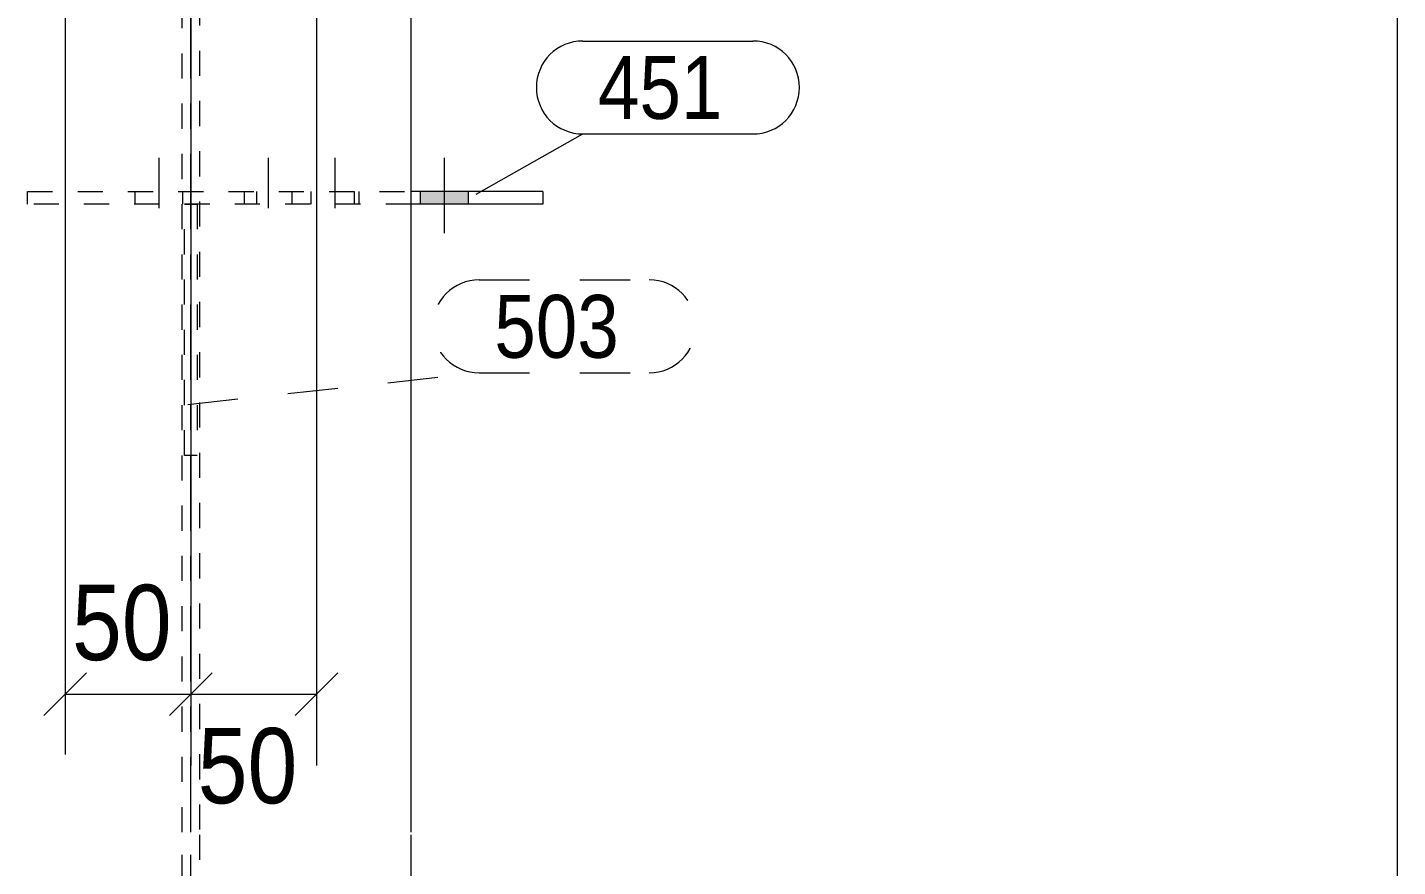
# Model space of a CAD drawing. Header units: millimetres. Extents: x 2 to 579, y 1 to 405.
# Drawn here: x 65.1 to 119.6, y 248.8 to 282.2 of the extents above; entities that cross this region are included whole.
import ezdxf

# ---------------------------------------------------------------- set-up
doc = ezdxf.new("R2010")
doc.units = ezdxf.units.MM
for name, pattern in [('XKITLINE00', [0]), ('XKITLINE01', [4, 1, -1, 1, -1]), ('XKITLINE02', [4, 2, -2]), ('XKITLINE03', [6, 3, -1, 1, -1])]:
    doc.linetypes.add(name, pattern=pattern)
for name, color, linetype, lineweight in [('Bolt', 3, 'Continuous', 0), ('Dimensions', 7, 'Continuous', 0), ('Part', 2, 'Continuous', 0), ('PartMark', 7, 'Continuous', 0)]:
    doc.layers.add(name, color=color, linetype=linetype, lineweight=lineweight)
doc.styles.add('ARIAL', font='ARIAL.TTF')

# ---------------------------------------------------------------- blocks, each defined once
blk = doc.blocks.new('*A41')
at = {"layer": 'Bolt'}
blk.add_hatch(color=3, dxfattribs=at).paths.add_polyline_path([(82.673, 275.678), (82.673, 275.178), (80.771, 275.178), (80.771, 275.678)], flags=17)
at = {"layer": 'Bolt', "color": 3, "linetype": 'XKITLINE02', "lineweight": 0}
for p, q in [((70.369, 277.018), (70.369, 274.018)), ((74.718, 277.018), (74.718, 274.018)), ((77.373, 277.018), (77.373, 274.018)), ((69.418, 275.678), (69.418, 275.178)), ((71.32, 275.678), (71.32, 275.178)), ((73.767, 275.678), (73.767, 275.178)), ((75.669, 275.678), (75.669, 275.178)), ((76.422, 275.678), (76.422, 275.178)), ((78.324, 275.678), (78.324, 275.178))]:
    blk.add_line(p, q, dxfattribs=at)
at = {"layer": 'Bolt', "color": 3, "linetype": 'XKITLINE00', "lineweight": 0}
for p, q in [((81.722, 277.018), (81.722, 274.018)), ((80.771, 275.678), (80.771, 275.178)), ((82.673, 275.678), (82.673, 275.178))]:
    blk.add_line(p, q, dxfattribs=at)
blk = doc.blocks.new('*A44')
at = {"layer": 'Part', "color": 7, "linetype": 'XKITLINE03', "lineweight": 0}
for p, q in [((71.648, 250.178), (71.648, 363.553)), ((71.648, 208.278), (71.648, 250.078))]:
    blk.add_line(p, q, dxfattribs=at)
at = {"layer": 'Part', "color": 7, "linetype": 'XKITLINE01', "lineweight": 0}
for p, q in [((71.298, 250.178), (71.298, 355.283)), ((71.998, 355.283), (71.998, 250.178)), ((71.298, 208.278), (71.298, 250.078)), ((71.998, 250.078), (71.998, 208.278))]:
    blk.add_line(p, q, dxfattribs=at)
at = {"layer": 'Part', "color": 2, "linetype": 'XKITLINE00', "lineweight": 0}
for p, q in [((80.398, 326.238), (80.398, 250.178)), ((80.398, 250.078), (80.398, 208.278))]:
    blk.add_line(p, q, dxfattribs=at)
blk = doc.blocks.new('*A56')
at = {"layer": 'Part', "color": 7, "linetype": 'XKITLINE01', "lineweight": 0}
for p, q in [((71.398, 265.178), (71.398, 275.179)), ((71.398, 275.179), (71.898, 275.179)), ((71.398, 275.178), (71.898, 275.178)), ((71.898, 275.179), (71.898, 265.178)), ((71.898, 265.178), (71.398, 265.178))]:
    blk.add_line(p, q, dxfattribs=at)
blk = doc.blocks.new('*A57')
at = {"layer": 'Part', "color": 7, "linetype": 'XKITLINE01', "lineweight": 0}
for p, q in [((65.148, 275.178), (65.148, 275.678)), ((65.148, 275.678), (80.398, 275.678)), ((74.269, 275.178), (74.269, 275.678)), ((78.148, 275.678), (78.148, 275.178)), ((80.398, 275.178), (65.148, 275.178))]:
    blk.add_line(p, q, dxfattribs=at)
at = {"layer": 'Part', "color": 2, "linetype": 'XKITLINE00', "lineweight": 0}
for p, q in [((85.65, 275.678), (80.398, 275.678)), ((85.65, 275.678), (85.65, 275.178)), ((85.65, 275.178), (80.398, 275.178))]:
    blk.add_line(p, q, dxfattribs=at)
blk = doc.blocks.new('*A168')
at = {"layer": 'PartMark', "color": 7, "linetype": 'XKITLINE00', "lineweight": 0}
for p, q in [((87.242, 281.671), (94.005, 281.671)), ((83, 275.578), (87.242, 277.971)), ((87.242, 277.971), (94.005, 277.971))]:
    blk.add_line(p, q, dxfattribs=at)
for centre, start, end in [((87.242, 279.821), 90, 270), ((94.005, 279.821), 270, 90)]:
    blk.add_arc(centre, 1.85, start, end, dxfattribs=at)
at = {"layer": 'PartMark', "color": 3, "style": 'ARIAL', "width": 0.85}
blk.add_text('451', height=2.5, dxfattribs=at).set_placement((87.842, 278.571))
blk = doc.blocks.new('*A169')
at = {"layer": 'PartMark', "color": 7, "linetype": 'XKITLINE02', "lineweight": 0}
for p, q in [((83.119, 272.163), (89.882, 272.163)), ((71.527, 267.208), (83.119, 268.463)), ((83.119, 268.463), (89.882, 268.463))]:
    blk.add_line(p, q, dxfattribs=at)
for centre, start, end in [((83.119, 270.313), 90, 270), ((89.882, 270.313), 270, 90)]:
    blk.add_arc(centre, 1.85, start, end, dxfattribs=at)
at = {"layer": 'PartMark', "color": 3, "style": 'ARIAL', "width": 0.85}
blk.add_text('503', height=2.5, dxfattribs=at).set_placement((83.719, 269.063))
blk = doc.blocks.new('*A186')
at = {"layer": 'Dimensions', "color": 7, "linetype": 'XKITLINE00', "lineweight": 0}
for p, q in [((66.648, 293.636), (66.648, 253.278)), ((71.648, 293.636), (71.648, 253.278)), ((67.496, 256.527), (65.799, 254.83)), ((72.496, 256.527), (70.799, 254.83)), ((66.648, 255.678), (71.648, 255.678))]:
    blk.add_line(p, q, dxfattribs=at)
at = {"layer": 'Dimensions', "color": 3}
for p in [(66.648, 255.678), (71.648, 255.678)]:
    blk.add_point(p, dxfattribs=at)
at = {"layer": 'Dimensions', "color": 3, "style": 'ARIAL', "width": 0.85}
blk.add_text('50', height=3, dxfattribs=at).set_placement((66.923, 257.028))
blk = doc.blocks.new('*A187')
at = {"layer": 'Dimensions', "color": 7, "linetype": 'XKITLINE00', "lineweight": 0}
for p, q in [((71.648, 293.636), (71.648, 252.828)), ((76.648, 293.636), (76.648, 252.828)), ((72.496, 256.527), (70.799, 254.83)), ((77.496, 256.527), (75.799, 254.83)), ((71.648, 255.678), (76.648, 255.678))]:
    blk.add_line(p, q, dxfattribs=at)
at = {"layer": 'Dimensions', "color": 3}
for p in [(71.648, 255.678), (76.648, 255.678)]:
    blk.add_point(p, dxfattribs=at)
at = {"layer": 'Dimensions', "color": 3, "style": 'ARIAL', "width": 0.85}
blk.add_text('50', height=3, dxfattribs=at).set_placement((71.923, 251.328))
blk = doc.blocks.new('*A194')
at = {"layer": 'Dimensions', "color": 7, "linetype": 'XKITLINE00', "lineweight": 0}
blk.add_line((119.648, 191.678), (119.648, 294.636), dxfattribs=at)

msp = doc.modelspace()

# ---------------------------------------------------------------- block references
at = {"lineweight": 0}
for name in ['*A194', '*A186', '*A187', '*A168', '*A41', '*A57', '*A56', '*A169']:
    msp.add_blockref(name, (0, 0), dxfattribs=at)
at = {"layer": 'Part', "lineweight": 0}
msp.add_blockref('*A44', (0, 0), dxfattribs=at)

doc.saveas('drawing.dxf')
